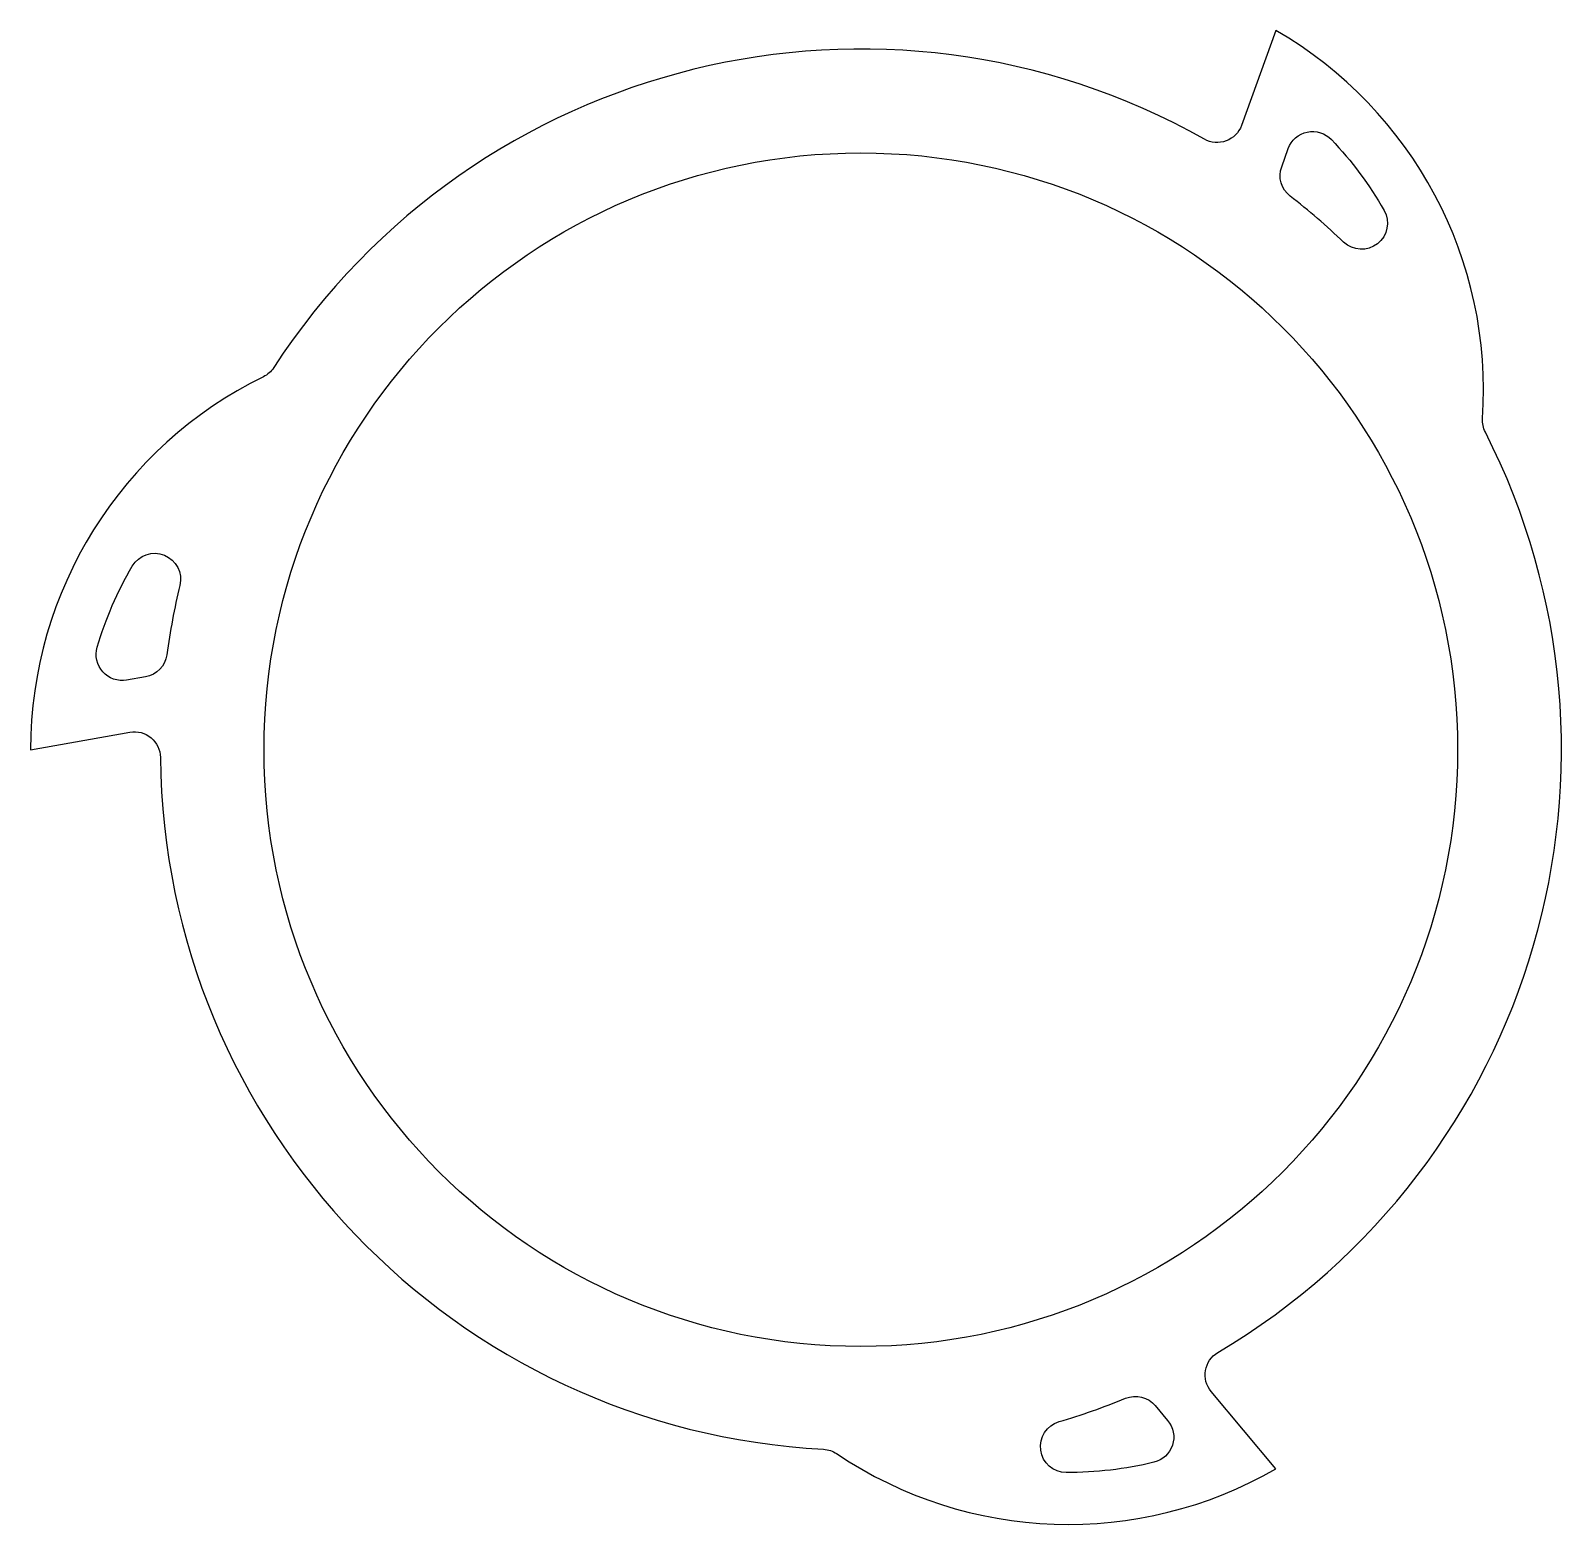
# Model space of a CAD drawing. Header units: inches. Extents: x -4 to 3.38, y -3.73 to 3.46.
import ezdxf

# ---------------------------------------------------------------- set-up
doc = ezdxf.new("R2010")
doc.units = ezdxf.units.IN
doc.header["$MEASUREMENT"] = 0

msp = doc.modelspace()

# ---------------------------------------------------------------- linework, layer by layer
for points in [[(-0.1166, -3.3913, 0.286454), (2, -3.4641), (1.6877, -3.0919, -0.462944), (1.7197, -2.904, 0.395491), (3.0086, 1.5295, -0.135586), (2.9953, 1.5947, 0.286454), (2, 3.4641), (1.8338, 3.0075, -0.462944), (1.6551, 2.9413, 0.395491), (-2.8288, 1.8408, -0.135586), (-2.8787, 1.7966, 0.286454), (-4, 0), (-3.5215, 0.0844, -0.462944), (-3.3748, -0.0373, 0.395491), (-0.1797, -3.3702, -0.135586)], [(2.0274, 2.8085), (2.0591, 2.8956, -0.55654), (2.2671, 2.9391, -0.060971), (2.5208, 2.5979, -0.863325), (2.326, 2.4454, 0.025192), (2.0683, 2.667, -0.325913)], [(-3.446, 0.3515), (-3.5373, 0.3355, -0.55654), (-3.6789, 0.4938, -0.060971), (-3.5102, 0.8842, -0.863325), (-3.2808, 0.7917, 0.025192), (-3.3438, 0.4577, -0.325913)], [(1.4185, -3.1601), (1.4781, -3.2311, -0.55654), (1.4118, -3.4329, -0.060971), (0.9894, -3.482, -0.863325), (0.9548, -3.2371, 0.025192), (1.2755, -3.1247, -0.325913)]]:
    msp.add_lwpolyline(points, format="xyb", close=True)
msp.add_circle((0, 0), 2.875)

doc.saveas('drawing.dxf')
